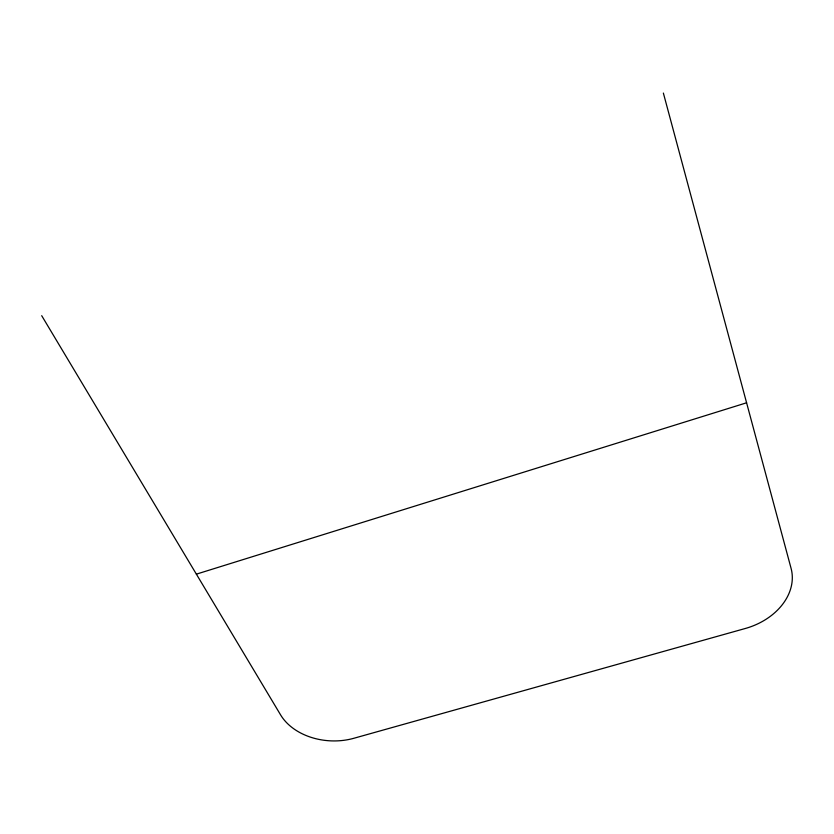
<?xml version="1.0" encoding="UTF-8"?>
<svg xmlns="http://www.w3.org/2000/svg" width="834" height="834" viewBox="0 0 834 834"><rect width="100%" height="100%" fill="white"/><g stroke="black" fill="none" stroke-linecap="round" stroke-linejoin="round"><path stroke-width="1.25" d="M196.376 574.146L746.597 402.791M41.7 315.679L280.61 714.915A56.629 41.836 3.2 0 0 353.824 738.288L745.367 628.471A60.767 46.214 -14.8 0 0 791.101 568.454L663.364 93.064"/></g></svg>
